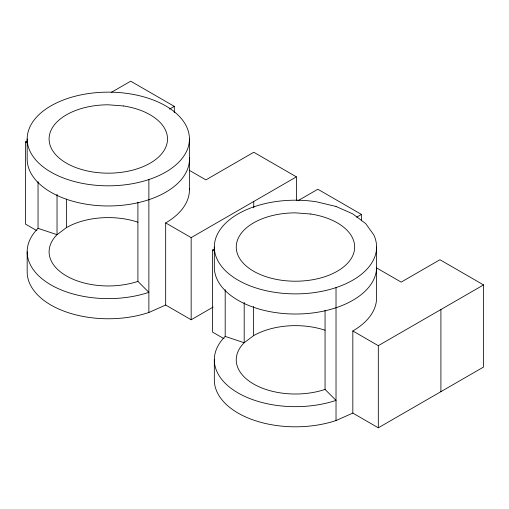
<?xml version="1.0" encoding="UTF-8"?>
<svg xmlns="http://www.w3.org/2000/svg" width="509" height="509" viewBox="0 0 509 509"><rect width="100%" height="100%" fill="white"/><g stroke="black" fill="none" stroke-linecap="round" stroke-linejoin="round"><path stroke-width="0.76" d="M137.907 222.178A59.203 34.179 0 0 0 66.444 227.612L57.033 234.687L38.041 228.356L38.041 181.637M325.06 330.226A59.203 34.179 0 0 0 253.59 335.66L244.186 342.742L225.194 336.411L225.194 289.691M36.852 230.666L25.45 224.087L25.45 141.954L27.511 140.764M111.433 92.307L130.692 81.192L174.301 106.368L174.301 112.686M169.51 109.136L174.301 106.368M189.393 188.266A81.128 46.841 0 0 1 165.673 222.91L191.161 237.627L296.397 176.865L296.397 200.559M224.005 338.72L212.603 332.135L212.603 250.002L214.664 248.812M297.899 200.756L317.839 189.24L361.447 214.423L361.447 220.741M356.688 217.165L361.447 214.423M27.174 251.777L27.174 271.921A81.128 46.841 0 0 0 148.87 312.488L165.673 305.044L191.161 319.76L213.176 307.048M376.584 247.037L376.584 297.841A81.128 46.841 0 0 1 352.826 330.958L378.308 345.675L483.55 284.913L483.55 367.046L378.308 427.808L352.826 413.092L336.023 420.536A81.128 46.841 0 0 1 214.327 379.969L214.327 359.831M296.397 176.865L253.762 152.248L205.891 179.887L189.17 170.235M483.55 284.913L439.941 259.736L401.181 282.12L376.393 267.804M25.45 141.954L27.461 143.112M212.603 250.002L214.613 251.166M244.186 302.352L244.186 342.742A59.203 34.179 0 0 0 253.59 384.002A59.203 34.179 0 0 0 325.06 389.43L336.023 400.392A81.128 46.841 0 0 1 238.085 392.954A81.128 46.841 0 0 1 225.194 336.411M57.033 194.304L57.033 234.687A59.203 34.179 0 0 0 66.444 275.948A59.203 34.179 0 0 0 137.907 281.382L148.87 292.344A81.128 46.841 0 0 1 50.938 284.9A81.128 46.841 0 0 1 38.041 228.356M440.909 309.529L440.909 391.663M378.308 345.675L378.308 427.808M352.826 330.958L352.826 413.092M336.023 287.604L336.023 420.536M325.06 310.242L325.06 389.43M253.762 201.481L253.762 207.799M253.59 306.361L253.59 335.66M214.327 247.037L214.327 267.18A81.128 46.841 0 0 0 295.455 314.021A81.128 46.841 0 0 0 376.584 267.18M191.161 237.627L191.161 319.76M189.437 138.989A81.128 46.841 0 0 1 67.742 179.55A81.128 46.841 0 0 1 67.742 98.422A81.128 46.841 0 0 1 189.437 138.989L189.437 189.787M165.673 222.91L165.673 305.044M148.87 179.55L148.87 312.488M137.907 202.194L137.907 281.382M66.444 199.102L66.444 227.612M27.174 138.989L27.174 159.126A81.128 46.841 0 0 0 109.62 205.96A81.128 46.841 0 0 0 189.393 157.605M123.63 105.967L108.302 104.803A59.203 34.179 0 0 0 54.648 153.432A59.203 34.179 0 0 0 153.654 160.959A59.203 34.179 0 0 0 123.63 105.967M310.776 214.022L295.455 212.857A59.203 34.179 0 0 0 241.8 261.48A59.203 34.179 0 0 0 340.807 269.007A59.203 34.179 0 0 0 310.776 214.022M336.023 206.469L316.452 201.793A81.128 46.841 0 0 0 214.633 242.952A81.128 46.841 0 0 0 302.524 293.699A81.128 46.841 0 0 0 373.822 234.916L365.716 223.616L352.826 213.914L336.023 206.469"/></g></svg>
